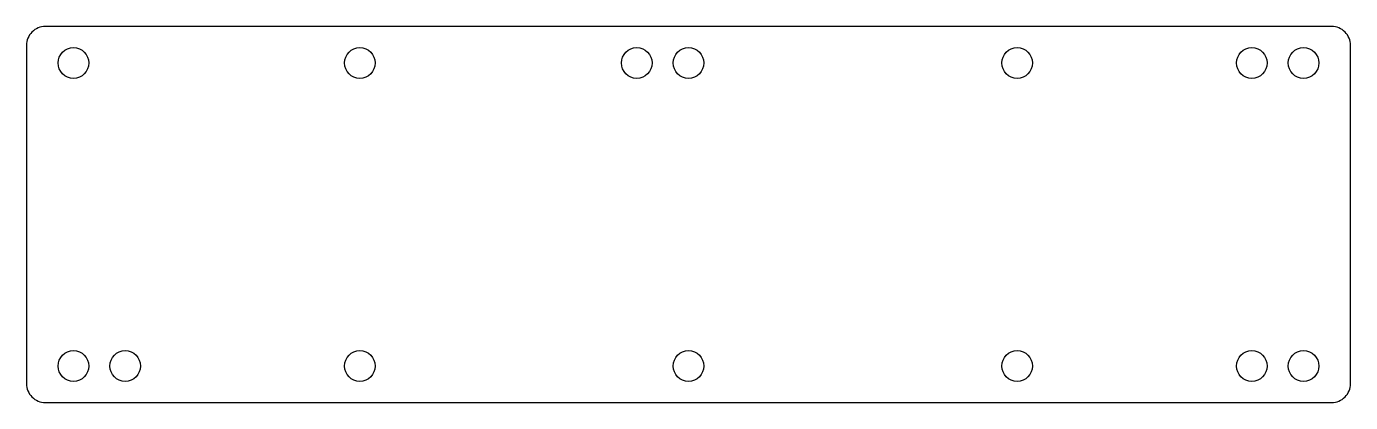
# Model space of a CAD drawing. Extents: x -141 to 141, y 0 to 80.
import ezdxf

# ---------------------------------------------------------------- set-up
doc = ezdxf.new("R2010")
doc.units = 0

# ---------------------------------------------------------------- blocks, each defined once
blk = doc.blocks.new('COMPOUND002')
at = {"layer": 'mfc_mounting_plate', "color": 0}
for centre in [(-11.0278, 72.2361), (119.9722, 72.2361), (-119.9722, 7.7639), (119.9722, 7.7639)]:
    blk.add_circle(centre, 3.2639, dxfattribs=at)
blk = doc.blocks.new('CLONE')
at = {"layer": 'humidifier_mounting_holes', "color": 0}
for centre in [(-131, 72.2361), (0, 72.2361), (131, 72.2361), (-131, 7.7639), (0, 7.7639), (131, 7.7639)]:
    blk.add_circle(centre, 3.2639, dxfattribs=at)
blk = doc.blocks.new('ARRAY005')
at = {"layer": 'humidifier_mounting_holes', "color": 0}
for centre in [(-70, 72.2361), (70, 72.2361), (-70, 7.7639), (70, 7.7639)]:
    blk.add_circle(centre, 3.2639, dxfattribs=at)

msp = doc.modelspace()

# ---------------------------------------------------------------- linework, layer by layer
at = {"layer": 'humidifier_bottles_mount', "color": 0}
msp.add_lwpolyline([(-137, 0), (137, 0, 0.414214), (141, 4), (141, 76, 0.414214), (137, 80), (-137, 80, 0.414214), (-141, 76), (-141, 4, 0.414214)], format="xyb", close=True, dxfattribs=at)

# ---------------------------------------------------------------- block references
at = {"layer": 'humidifier_mounting_holes', "color": 0}
for name in ['CLONE', 'ARRAY005']:
    msp.add_blockref(name, (0, 0), dxfattribs=at)
at = {"layer": 'mfc_mounting_plate', "color": 0}
msp.add_blockref('COMPOUND002', (0, 0), dxfattribs=at)

doc.saveas('drawing.dxf')
